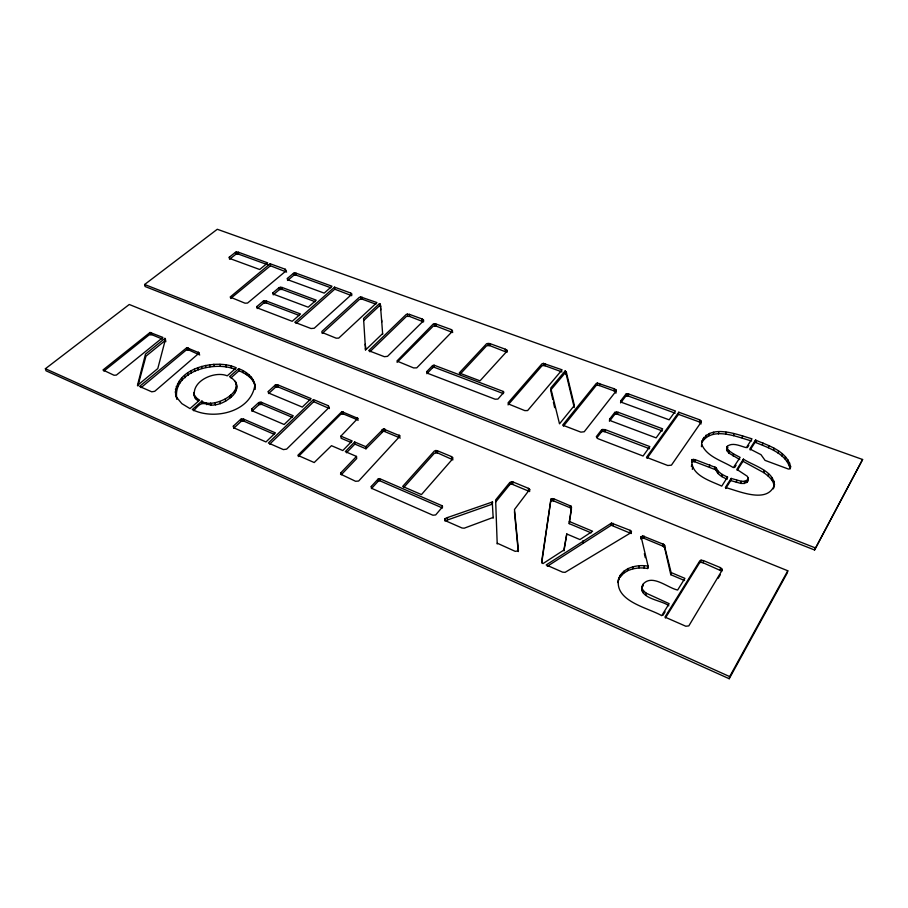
<?xml version="1.0" encoding="UTF-8"?>
<svg xmlns="http://www.w3.org/2000/svg" width="908" height="908" viewBox="0 0 908 908"><rect width="100%" height="100%" fill="white"/><g stroke="black" fill="none" stroke-linecap="round" stroke-linejoin="round"><path stroke-width="1.36" d="M506.982 350.261L506.959 352.349L489.752 345.619L489.752 343.542L486.62 343.689L459.244 372.972L480.014 380.838L506.936 351.271L506.982 350.261L505.359 349.217L489.752 343.542M631.412 531.384L631.287 532.508L565.128 572.335L562.597 572.154L546.196 564.946L611.459 523.099L630.186 530.351L631.412 531.384L631.173 533.529L611.254 525.255L547.286 566.32M492.272 502.033L447.462 517.56L444.761 518.774L444.829 520.92L492.261 504.167L492.272 502.033L493.192 518.15M492.658 502.067L492.261 504.167M254.853 385.276C250.846 412.05 213.947 420.472 192.246 409.587L201.689 401.257C214.288 409.951 251.323 389.021 229.542 376.695L238.622 368.682C247.407 371.792 256.113 379.249 255.171 389.396M503.452 391.518L503.429 393.629L434.137 367.252L432.662 367.672L426.862 373.687L426.783 371.588L432.583 365.584L434.058 365.175L503.452 391.518L503.702 392.517L497.924 399.077L495.098 399.202L427.884 373.404L426.783 371.588M505.325 351.294L505.359 349.217M509.751 484.645L509.785 482.511L512.918 481.932L528.501 488.368L529.693 489.412L529.625 491.557L511.249 483.862L509.751 484.645L495.62 502.079M511.249 483.862L511.283 481.728M512.872 484.066L512.918 481.932M351.555 293.636L351.532 294.544L314.225 328.253L311.013 328.526L294.794 322.306L334.541 287.155L350.624 293L351.555 293.636L351.736 295.679L334.746 289.187L296.11 323.43M528.445 490.513L528.501 488.368M529.239 490.978L529.307 488.844M508.071 404.889L541.872 365.913L543.381 365.481L543.461 363.382L562.109 369.828L527.627 410.564L524.835 410.62L508.242 403.89L508.105 402.777L541.951 363.824L543.461 363.382M561.995 371.928L545.072 365.765L545.152 363.677M541.747 562.881L550.974 499.071L553.698 498.776L571.166 506.233L571.416 509.297L569.225 523.644L591.131 532.848M550.736 501.386L552.166 500.671L552.268 498.537M571.416 509.297L570.247 507.799L553.596 500.91L553.698 498.776M552.813 399.588L550.645 390.145L564.98 373.109L565.264 371.077L566.41 372.53L574.378 405.479L559.51 423.832L550.736 388.034L565.094 371.009M574.253 407.601L566.297 374.629L565.151 373.177L565.264 371.077M565.775 373.665L565.888 371.554M566.297 374.629L566.41 372.53M571.552 507.152L569.35 521.498L592.595 531.237L579.94 539.568L566.774 533.983L563.993 550.85M569.225 523.644L569.35 521.498M570.247 507.799L570.383 505.665M571.03 508.378L571.166 506.233M570.984 512.169L571.121 510.024M582.857 543.143L582.981 540.725M563.414 426.158L596.147 385.514L597.26 385.162L597.419 383.062L614.296 388.794L615.976 389.816L616.101 391.087L584.23 431.754L580.882 432.14L562.642 425.137L596.306 383.403L597.419 383.062M423.469 319.843L423.378 320.955L387.523 356.345L384.379 356.696L368.693 350.67L406.353 314.304L409.406 314.35L422.084 318.958L423.469 319.843L423.559 321.897L409.508 316.404L406.466 316.37L369.885 351.771M615.919 393.209L615.783 391.927L614.103 390.905L599.462 385.571L599.62 383.46M596.908 437.815L601.539 431.799L601.72 429.666L605.057 429.586L649.856 446.6L643.068 456.02L597.861 438.655L596.306 436.691L601.72 429.666M601.539 431.799L602.674 431.391L602.855 429.257M194.664 395.865L197.49 398.862L197.921 400.95L195.095 397.942C189.42 381.882 214.152 370.362 227.25 375.833L236.33 367.842C215.593 357.741 168.831 369.318 176.878 399.191C171.805 371.1 214.969 360.567 235.206 369.386M649.606 448.734L604.876 431.72L605.057 429.586M609.631 419.099L609.45 421.221L614.637 414.479L614.83 412.357L617.939 412.209L662.647 428.826L656.132 437.883L611.186 421.006L609.631 419.099L614.83 412.357M614.103 390.905L614.296 388.794M615.783 391.927L615.976 389.816M193.733 410.745C200.861 402.21 201.814 402.641 211.019 405.161C218.102 405.24 224.878 402.358 230.212 397.795C235.728 394.027 238.554 387.353 235.41 381.281M614.637 414.479L616.089 414.048L616.282 411.926M662.386 430.959L617.746 414.343L617.939 412.209M620.788 400.78L620.584 402.891L625.691 396.285L625.896 394.163L628.722 394.038L675.473 411.018L669.139 419.814L622.332 402.619L620.788 400.78L625.896 394.163M611.254 525.255L611.459 523.099M790.584 466.451L790.278 468.71L788.473 469.073L765.047 460.379L760.995 454.681L749.86 448.949L755.49 440.096C768.611 445.624 786.51 450.97 790.584 466.451L790.096 468.596C786.044 453.137 768.179 447.769 755.07 442.23L750.156 449.982M613.002 525.494L613.206 523.349M625.691 396.285L626.963 395.877L627.178 393.766M675.189 413.151L628.518 396.149L628.722 394.038M617.962 582.561C619.12 568.351 636.406 563.947 648.096 566.161L641.139 536.832L642.785 535.958L664.145 544.562L671.114 572.551L670.796 574.707L684.564 580.53M618.53 580.337L620.482 574.934M620.255 577.091L623.524 573.402L623.751 571.257M629.948 532.508L630.186 530.351M623.524 573.402L627.734 570.644L627.973 568.499M371.281 486.45L372.03 488.504L432.912 515.222L435.681 514.927L442.423 506.993L442.355 505.847L379.51 478.595L378 479.152L371.281 486.45L371.463 488.572L378.171 481.274L379.68 480.718L442.423 507.981L442.355 505.847M627.734 570.644L632.899 568.817L633.148 566.671M641.139 536.832L640.878 538.977L641.332 536.549M632.899 568.817L639.028 567.897L639.289 565.752M641.071 538.694L642.524 538.104L642.785 535.958M670.796 574.707L664.599 547.581L662.817 546.105L644.112 538.365L644.374 536.208M639.028 567.897L644.022 567.988L644.294 565.843M668.833 605.818C662.148 599.938 636.656 598.758 642.853 584.434C652.023 573.277 667.686 588.089 677.652 590.018L684.904 578.373L671.114 572.551M641.99 590.96L641.99 586.625M641.718 588.781L642.853 584.434M643.386 593.151L643.659 591.006L642.262 588.815M644.022 567.988L647.699 568.51L647.971 566.365M648.096 566.161L647.699 568.51M645.928 595.33L646.212 593.185L643.659 591.006M444.761 518.774L445.749 520.863L462.024 528.002L464.204 528.195L493.248 517.401M647.029 458.336L678.492 414.354L678.775 412.221L699.727 419.837L701.385 421.823L671.421 465.168L667.789 465.509L646.473 457.326L678.775 412.221M662.817 546.105L663.112 543.949M663.85 546.718L664.145 544.562M664.599 547.581L664.906 545.424M691.919 459.573L691.601 461.718L694.734 461.741L715.788 469.811C717.638 474.771 722.598 477.222 727.172 479.208L727.546 477.063C722.972 475.066 718.001 472.625 716.14 467.665L695.063 459.596L691.919 459.573C690.25 475.281 710.521 480.854 721.758 486.12L727.546 477.063M691.408 466.667L691.726 464.521M693.156 461.434L693.485 459.289M701.067 423.957L699.398 421.959L699.727 419.837M692.339 469.368L692.668 467.223M694.734 461.741L695.063 459.596M700.726 422.799L701.055 420.665M739.736 459.539L728.863 453.081L726.786 450.538L727.285 446.305C732.733 441.958 740.485 446.237 746.342 447.655L751.994 438.825C737.693 434.705 708.762 422.833 701.646 442.752C712.099 425.92 736.819 436.952 751.586 440.97M701.453 446.702L701.986 440.618M702.61 440.891L702.94 438.746M703.552 439.495L703.893 437.361M705.8 437.213L706.14 435.08M709.035 435.522L709.375 433.388M713.245 434.433L713.597 432.287M709.42 466.984L709.772 464.839M718.455 433.922L718.807 431.777M714.585 469.13L714.948 466.973M715.788 469.811L716.14 467.665M716.049 470.242L716.412 468.097M665.382 618.03L699.512 562.903L700.749 562.324L701.112 560.168L703.496 560.622L720.543 567.659L722.269 570.008L688.82 625.896L685.812 626.236L664.962 617.088L699.875 560.747L701.112 560.168M717.842 473.499L718.205 471.354M722.132 568.93L721.724 571.087L703.121 562.778L703.496 560.622M725.64 434.342L726.003 432.208M721.917 476.677L722.291 474.521M726.57 449.437L727.285 446.305M726.786 450.538L726.945 447.292M728.863 453.081L729.237 450.947L727.16 448.404M733.539 435.647L733.925 433.513M733.176 456.077L733.562 453.932L729.237 450.947M566.774 533.983L563.879 550.044L543.041 563.562L542.155 562.892L542.087 558.568L550.974 499.071M725.685 488.515L730.736 480.57L731.122 478.425L741.257 481.263L744.708 481.308L747.931 479.583L748.226 478.028L747.284 476.269L736.865 469.391L743.391 459.119C753.685 466.031 778.349 471.967 773.412 488.822M748.226 478.028L747.511 481.739L744.299 483.465L740.849 483.419L730.929 480.65L731.326 478.493M742.188 437.86L742.574 435.715M720.146 569.815L720.543 567.659M736.388 482.477L736.785 480.321M747.511 481.739L747.806 480.173M737.194 470.401L742.982 461.275L743.391 459.119M740.849 483.419L741.257 481.263M744.299 483.465L744.708 481.308M746.716 482.625L747.136 480.468M755.07 442.23L755.49 440.096M755.853 442.514L756.262 440.369M762.459 445.079L762.879 442.934M287.359 278.461L288.211 279.891L324.201 293.114L331.999 286.224L295.997 273.149L293.511 273.263L287.359 278.461L287.62 280.481L293.772 275.283L296.246 275.169L330.875 287.779M768.372 447.712L768.815 445.567M774.127 486.688C773.991 480.343 768.418 476.042 763.73 472.603L764.173 470.446M768.089 475.928L768.531 473.783M773.593 450.413L774.047 448.268M729.226 678.73L729.68 676.596L787.781 570.769L129.265 304.486L45.4 368.727L46.024 370.793L729.226 678.73L787.259 572.925L787.781 570.769M771.63 479.708L772.084 477.563M778.122 453.183L778.576 451.038M773.65 483.294L774.104 481.149M272.933 292.807L273.785 294.283L308.198 307.21L316.222 300.151L281.911 287.405L279.176 287.53L272.933 292.807L273.217 294.839L279.448 289.561L282.184 289.436L315.133 301.694M781.947 456.02L782.412 453.875M785.057 458.937L785.534 456.781M787.463 461.911L787.928 459.766M789.143 464.964L789.62 462.819M256.885 306.541L257.713 308.062L292.217 321.307L300.514 313.986L266.271 300.991L263.365 301.07L256.885 306.541L257.191 308.584L263.661 303.102L266.566 303.022L299.458 315.541M340.875 436.146L352.168 440.925L342.815 450.55L331.477 445.692L314.202 462.535L297.835 455.351L341.873 411.642L357.809 418.361L340.875 436.146L341.102 438.258L351.124 442.502M618.757 578.192C613.479 601.266 647.915 607.6 661.694 615.647L669.151 603.672L646.212 593.185M814.555 549.976L862.6 459.493L217.284 229.27L144.633 284.488L145.087 286.508L814.555 549.976L862.6 459.493M229.236 257.225L229.985 258.587L259.665 269.494L267.747 262.889L238.293 252.186L235.524 252.254L229.236 257.225L229.565 259.223L235.853 254.251L238.611 254.172L268.03 264.886M137.868 386.002L145.984 356.152L165.358 340.398L164.916 338.355L145.507 354.097L137.46 385.423L157.799 368.557L165.358 339.649L164.916 338.355M268.28 391.484L268.893 393.141L302.285 407.09L311.126 398.623L277.723 384.833L275.238 385.071L268.28 391.484L268.609 393.573L275.555 387.16L278.03 386.91L310.093 400.178M251.595 409.099L252.197 410.813L284.147 424.501L293.25 415.773L261.402 402.301L258.678 402.573L251.595 409.099L251.947 411.188L259.007 404.662L261.731 404.389L292.262 417.328M233.345 426.113L233.923 427.872L265.965 441.946L275.419 432.878L243.616 419.099L240.711 419.314L233.345 426.113L233.731 428.213L241.085 421.414L243.98 421.187L274.466 434.433M529.693 489.412L514.484 509.49L518.434 550.816L515.211 551.349L497.278 543.222M774.592 484.543C767.85 504.576 738.283 490.706 725.356 487.505L731.122 478.425M354.653 441.98L345.312 451.628L356.492 456.418L341.045 472.591L340.534 474.101L355.584 481.285L358.649 481.036L400.178 435.931L383.358 428.962L365.788 446.691L365.981 448.802L354.858 444.091L354.653 441.98L365.788 446.691M718.228 578.237L720.407 574.594M662.874 615.397L665.11 611.81M734.606 467.563L736.07 465.271M747.352 447.599L748.771 445.385M642.58 586.591L643.318 585.456M509.785 482.511L495.632 499.945L497.209 543.971M403.719 487.528L434.399 453.194L437.463 452.865L452.944 459.845M460.231 374.051L486.62 345.766L489.752 345.619M365.981 448.802L383.516 431.073L400.315 438.042M346.47 452.774L354.858 444.091M397.08 362.337L433.252 326.131L435.874 326.006L452.717 332.521M298.323 456.576L340.829 414.207L343.36 413.946L357.116 419.632L356.912 417.532M313.476 399.588L268.371 443.002L283.398 449.596L286.633 449.12L329.014 407.522L328.378 405.74L313.476 399.588L313.737 401.688L269.699 444.137M382.62 333.576L366.026 349.557L365.186 344.234M380.157 304.055L380.634 306.949L379.51 303.578L363.563 318.458L365.549 350.125L365.379 348.048M363.733 320.513L379.658 305.621L379.51 303.578M322.17 333.463L359.443 299.402L362.417 299.254L375.867 304.157M726.911 448.45L727.932 447.531M230.927 377.876L238.986 370.759L238.622 368.682M141.092 387.614L186.117 350.113L188.864 350.023L199.749 354.971M230.643 298.471L270.436 265.772L270.153 263.763L285.26 269.245L286.247 270.709L247.555 303.068L245.001 303.181L230.121 297.075L270.153 263.763M103.864 371.077L149.048 334.961L151.795 334.689L162.078 338.945M435.84 450.504L434.319 451.072L402.653 486.438L421.46 494.588L452.672 458.881L452.888 457.723L451.503 456.576L437.384 450.754L435.84 450.504L435.919 452.627M186.776 347.696L139.514 386.433L151.749 391.813L154.723 391.314L199.34 352.906L186.776 347.696L187.196 349.762M150.036 332.464L102.956 369.999L114.033 375.254L116.406 375.083L162.918 337.424L150.036 332.464L150.501 334.507M434.421 323.713L433.173 324.065L396.921 361.032L413.639 367.933L416.761 367.854L452.627 331.136L451.548 329.661L435.806 323.94L434.421 323.713L434.501 325.779M360.726 296.973L359.273 297.359L321.943 331.397L321.886 332.373L336.142 338.173L338.729 338.116L376.945 302.557L360.726 296.973L360.896 299.016M602.674 431.391L604.876 431.72M642.524 538.104L644.112 538.365M552.166 500.671L553.596 500.91M543.381 365.481L545.072 365.765M616.089 414.048L617.746 414.343M626.963 395.877L628.518 396.149M597.26 385.162L599.462 385.571M700.749 562.324L703.121 562.778M270.436 265.772L286.61 272.071M678.492 414.354L699.398 421.959M379.658 305.621L380.304 306.098M144.633 284.488L815.112 547.819M313.737 401.688L329.411 408.555M45.4 368.727L729.68 676.596M238.986 370.759C246.204 373.744 254.319 378.829 255.193 387.364M742.982 461.275L763.73 472.603M733.562 453.932L740.122 457.394L733.335 467.631C722.723 460.878 707.139 457.155 701.782 444.557M197.49 398.862L199.612 400.133L189.999 408.6L181.838 403.617L176.424 397.114M193.665 392.551L195.095 397.942M644.351 553.642L645.304 557.648M553.426 402.289L554.663 407.681M151.341 332.646L151.795 334.689M175.233 391.757L175.687 393.834M175.55 394.435L176.004 396.512M176.231 386.388L176.685 388.465M165.347 338.809L165.812 341.703M175.46 389.067L175.914 391.144M177.548 383.698L178.002 385.775M179.398 381.008L179.841 383.085M181.77 378.318L182.213 380.384M184.687 375.617L185.118 377.683M187.763 373.211L188.183 375.276M190.986 371.088L191.418 373.165M195.878 397.398L196.31 399.486M188.444 347.968L188.864 350.023M202.359 401.325L202.779 403.413M202.109 401.211L202.529 403.3M201.689 401.257L202.109 403.345M194.38 369.261L194.8 371.327M197.933 367.706L198.353 369.772M206.354 402.596L206.763 404.684M201.655 366.423L202.064 368.489M198.387 352.077L198.784 354.131M210.611 403.084L211.019 405.161M205.537 365.425L205.946 367.49M209.589 364.698L209.986 366.775M215.128 402.755L215.525 404.843M213.823 364.256L214.209 366.321M219.872 401.631L220.269 403.719M219.986 364.301L220.36 366.367M225.275 399.043L225.661 401.132M229.826 395.706L230.212 397.795M225.74 364.902L226.115 366.968M230.746 394.889L231.12 396.978M234.536 390.712L234.911 392.801M236.352 386.774L236.716 388.851M241.846 418.883L242.22 420.983M235.694 388.715L236.057 390.792M240.711 419.314L241.085 421.414M231.109 366.049L231.472 368.115M243.616 419.099L243.98 421.187M236.216 383.051L236.886 386.967M242.686 370.566L243.038 372.632M246.17 372.598L246.511 374.675M249.076 374.8L249.416 376.877M251.403 377.161L251.743 379.249M258.678 402.573L259.007 404.662M254.297 382.404L254.637 384.481M253.139 379.703L253.48 381.78M236.568 251.959L236.886 253.956M260.097 402.096L260.426 404.196M235.524 252.254L235.853 254.251M238.293 252.186L238.611 254.172M261.402 402.301L261.731 404.389M194.085 394.628L194.357 396.331M275.238 385.071L275.555 387.16M277.723 384.833L278.03 386.91M264.455 300.741L264.75 302.773M276.497 384.64L276.804 386.729M263.365 301.07L263.661 303.102M266.271 300.991L266.566 303.022M279.176 287.53L279.448 289.561M281.911 287.405L282.184 289.436M280.549 287.189L280.833 289.209M285.26 269.245L285.532 271.265M294.725 272.945L294.975 274.954M293.511 273.263L293.772 275.283M295.997 273.149L296.246 275.169M328.378 405.74L328.605 407.84M341.045 472.591L341.272 474.714L356.696 458.54L356.492 456.418M343.145 411.846L343.36 413.946M341.873 411.642L342.089 413.742M334.541 287.155L334.746 289.187M514.439 511.635L518.264 551.587M357.809 418.361L358.013 420.472M350.624 293L350.806 295.032M378 479.152L378.171 481.274M362.247 297.222L362.417 299.254M380.634 307.869L381.757 322.034M379.51 478.595L379.68 480.718M381.814 429.915L381.984 432.026M381.61 319.979L382.665 334.28M385.06 429.144L385.219 431.255M384.186 428.916L384.345 431.028M383.358 428.962L383.516 431.073M379.658 303.635L379.805 305.678M399.168 434.977L399.304 437.089M409.406 314.35L409.508 316.404M407.442 314.009L407.544 316.063M380.486 304.906L380.781 309.923M422.084 318.958L422.175 321.023M437.384 450.754L437.463 452.865M434.058 365.175L434.137 367.252M432.583 365.584L432.662 367.672M435.806 323.94L435.874 326.006M447.462 517.56L447.519 519.694M451.503 456.576L451.56 458.699M451.548 329.661L451.594 331.726M488.107 343.269L488.107 345.346"/></g></svg>
